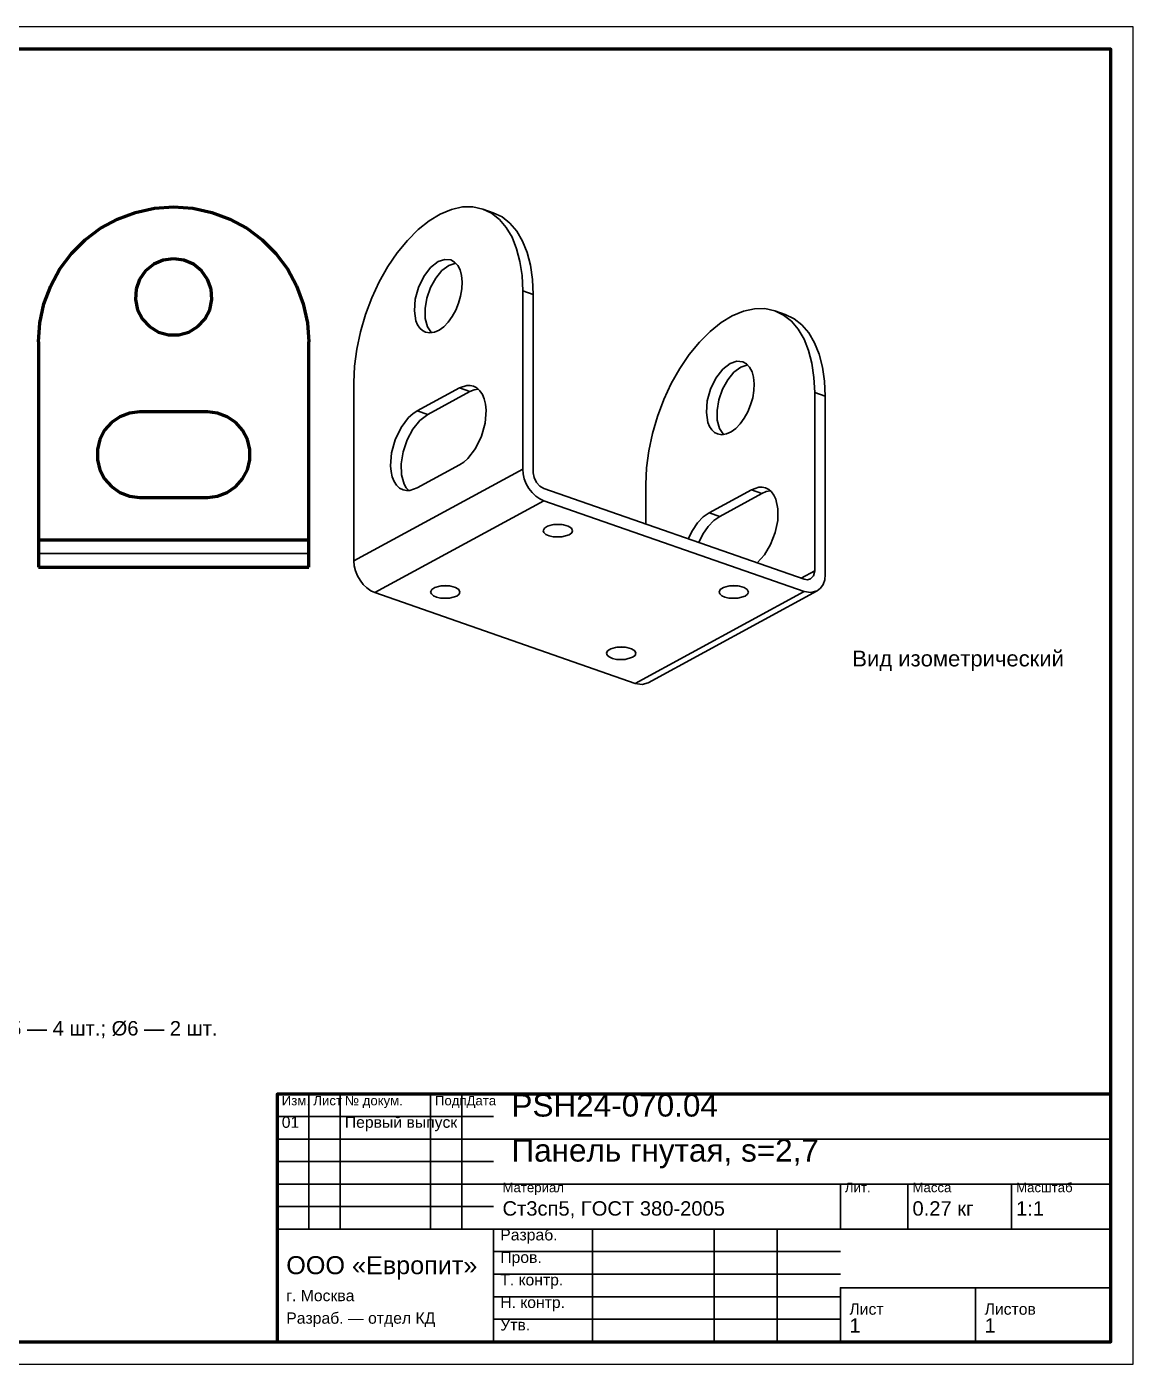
# Model space of a CAD drawing. Header units: millimetres. Extents: x 0 to 420, y 0 to 297.
# Drawn here: x 174.4 to 420, y 0 to 297 of the extents above; entities that cross this region are included whole.
import ezdxf

# ---------------------------------------------------------------- set-up
doc = ezdxf.new("R2010")
doc.units = ezdxf.units.MM
doc.linetypes.add('DASHED', pattern=[1.524, 1.27, -0.254])
doc.styles.add('GOST', font='Arial')

msp = doc.modelspace()

# ---------------------------------------------------------------- linework, layer by layer
at = {"color": 1, "lineweight": 70}
for p, q in [((194.54, 254.29), (198.55, 255.78)), ((198.55, 255.78), (202.73, 256.69)), ((202.73, 256.69), (207, 257)), ((207, 257), (211.27, 256.69)), ((211.27, 256.69), (215.45, 255.78)), ((215.45, 255.78), (219.46, 254.29)), ((190.78, 252.24), (194.54, 254.29)), ((219.46, 254.29), (223.22, 252.24)), ((184.33, 246.65), (187.35, 249.67)), ((187.35, 249.67), (190.78, 252.24)), ((223.22, 252.24), (226.65, 249.67)), ((226.65, 249.67), (229.67, 246.65)), ((181.76, 243.22), (184.33, 246.65)), ((229.67, 246.65), (232.24, 243.22)), ((202.58, 244.26), (200.79, 242.8)), ((204.71, 245.18), (202.58, 244.26)), ((207, 245.5), (204.71, 245.18)), ((209.29, 245.18), (207, 245.5)), ((211.42, 244.26), (209.29, 245.18)), ((213.21, 242.8), (211.42, 244.26)), ((179.71, 239.46), (181.76, 243.22)), ((199.45, 240.91), (198.68, 238.73)), ((200.79, 242.8), (199.45, 240.91)), ((214.55, 240.91), (213.21, 242.8)), ((215.32, 238.73), (214.55, 240.91)), ((232.24, 243.22), (234.29, 239.46)), ((178.22, 235.45), (179.71, 239.46)), ((198.68, 238.73), (198.52, 236.42)), ((215.48, 236.42), (215.32, 238.73)), ((234.29, 239.46), (235.78, 235.45)), ((177.31, 231.27), (178.22, 235.45)), ((198.52, 236.42), (198.99, 234.15)), ((215.01, 234.15), (215.48, 236.42)), ((235.78, 235.45), (236.69, 231.27)), ((198.99, 234.15), (200.06, 232.1)), ((200.06, 232.1), (201.64, 230.41)), ((212.36, 230.41), (213.94, 232.1)), ((213.94, 232.1), (215.01, 234.15)), ((177, 227), (177.31, 231.27)), ((201.64, 230.41), (203.61, 229.2)), ((203.61, 229.2), (205.84, 228.58)), ((208.16, 228.58), (210.39, 229.2)), ((210.39, 229.2), (212.36, 230.41)), ((236.69, 231.27), (237, 227)), ((177, 227), (177, 183)), ((205.84, 228.58), (208.16, 228.58)), ((237, 183), (237, 227)), ((237, 183), (237, 227)), ((197.23, 211.22), (195.09, 210.41)), ((197.23, 211.22), (195.09, 210.41)), ((199.5, 211.5), (197.23, 211.22)), ((199.5, 211.5), (197.23, 211.22)), ((214.5, 211.5), (199.5, 211.5)), ((216.77, 211.22), (214.5, 211.5)), ((216.77, 211.22), (214.5, 211.5)), ((218.91, 210.41), (216.77, 211.22)), ((218.91, 210.41), (216.77, 211.22)), ((193.2, 209.11), (191.68, 207.4)), ((193.2, 209.11), (191.68, 207.4)), ((195.09, 210.41), (193.2, 209.11)), ((195.09, 210.41), (193.2, 209.11)), ((220.8, 209.11), (218.91, 210.41)), ((220.8, 209.11), (218.91, 210.41)), ((222.32, 207.4), (220.8, 209.11)), ((222.32, 207.4), (220.8, 209.11)), ((190.62, 205.37), (190.07, 203.15)), ((190.62, 205.37), (190.07, 203.15)), ((191.68, 207.4), (190.62, 205.37)), ((191.68, 207.4), (190.62, 205.37)), ((223.38, 205.37), (222.32, 207.4)), ((223.38, 205.37), (222.32, 207.4)), ((223.93, 203.15), (223.38, 205.37)), ((223.93, 203.15), (223.38, 205.37)), ((190.07, 203.15), (190.07, 200.85)), ((190.07, 203.15), (190.07, 200.85)), ((223.93, 200.85), (223.93, 203.15)), ((223.93, 200.85), (223.93, 203.15)), ((190.07, 200.85), (190.62, 198.63)), ((190.07, 200.85), (190.62, 198.63)), ((223.38, 198.63), (223.93, 200.85)), ((223.38, 198.63), (223.93, 200.85)), ((190.62, 198.63), (191.68, 196.6)), ((190.62, 198.63), (191.68, 196.6)), ((191.68, 196.6), (193.2, 194.89)), ((191.68, 196.6), (193.2, 194.89)), ((220.8, 194.89), (222.32, 196.6)), ((220.8, 194.89), (222.32, 196.6)), ((222.32, 196.6), (223.38, 198.63)), ((222.32, 196.6), (223.38, 198.63)), ((193.2, 194.89), (195.09, 193.59)), ((193.2, 194.89), (195.09, 193.59)), ((195.09, 193.59), (197.23, 192.78)), ((195.09, 193.59), (197.23, 192.78)), ((216.77, 192.78), (218.91, 193.59)), ((216.77, 192.78), (218.91, 193.59)), ((218.91, 193.59), (220.8, 194.89)), ((218.91, 193.59), (220.8, 194.89)), ((197.23, 192.78), (199.5, 192.5)), ((197.23, 192.78), (199.5, 192.5)), ((199.5, 192.5), (214.5, 192.5)), ((214.5, 192.5), (216.77, 192.78)), ((214.5, 192.5), (216.77, 192.78)), ((177, 183), (177, 182.33)), ((237, 183), (177, 183)), ((177, 182.33), (177, 181.66)), ((177, 181.66), (177, 181.02)), ((237, 182.33), (237, 183)), ((237, 181.66), (237, 182.33)), ((237, 181.02), (237, 181.66)), ((177, 181.02), (177, 180.4)), ((177, 180.4), (177, 179.81)), ((177, 179.81), (177, 179.26)), ((177, 179.26), (177, 178.76)), ((177, 178.76), (177, 178.31)), ((177, 178.31), (177, 177.92)), ((237, 180.4), (237, 181.02)), ((237, 179.81), (237, 180.4)), ((237, 179.26), (237, 179.81)), ((237, 178.76), (237, 179.26)), ((237, 178.31), (237, 178.76)), ((237, 177.92), (237, 178.31)), ((177, 177.92), (177, 177.59)), ((177, 177.59), (177, 177.34)), ((177, 177.34), (177, 177.15)), ((177, 177.15), (177, 177.04)), ((177, 177.04), (177, 177)), ((177, 177), (237, 177)), ((237, 177.59), (237, 177.92)), ((237, 177.34), (237, 177.59)), ((237, 177.15), (237, 177.34)), ((237, 177.04), (237, 177.15)), ((237, 177), (237, 177.04))]:
    msp.add_line(p, q, dxfattribs=at)
at = {"color": 5, "linetype": 'DASHED', "lineweight": 35}
for p, q in [((198.55, 255.78), (194.54, 254.29)), ((194.54, 254.29), (198.55, 255.78)), ((198.55, 255.78), (194.54, 254.29)), ((202.73, 256.69), (198.55, 255.78)), ((198.55, 255.78), (202.73, 256.69)), ((202.73, 256.69), (198.55, 255.78)), ((207, 257), (202.73, 256.69)), ((202.73, 256.69), (207, 257)), ((207, 257), (202.73, 256.69)), ((211.27, 256.69), (207, 257)), ((207, 257), (211.27, 256.69)), ((211.27, 256.69), (207, 257)), ((215.45, 255.78), (211.27, 256.69)), ((211.27, 256.69), (215.45, 255.78)), ((215.45, 255.78), (211.27, 256.69)), ((219.46, 254.29), (215.45, 255.78)), ((215.45, 255.78), (219.46, 254.29)), ((219.46, 254.29), (215.45, 255.78)), ((194.54, 254.29), (190.78, 252.24)), ((190.78, 252.24), (194.54, 254.29)), ((194.54, 254.29), (190.78, 252.24)), ((223.22, 252.24), (219.46, 254.29)), ((219.46, 254.29), (223.22, 252.24)), ((223.22, 252.24), (219.46, 254.29)), ((187.35, 249.67), (184.33, 246.65)), ((184.33, 246.65), (187.35, 249.67)), ((187.35, 249.67), (184.33, 246.65)), ((190.78, 252.24), (187.35, 249.67)), ((187.35, 249.67), (190.78, 252.24)), ((190.78, 252.24), (187.35, 249.67)), ((226.65, 249.67), (223.22, 252.24)), ((223.22, 252.24), (226.65, 249.67)), ((226.65, 249.67), (223.22, 252.24)), ((229.67, 246.65), (226.65, 249.67)), ((226.65, 249.67), (229.67, 246.65)), ((229.67, 246.65), (226.65, 249.67)), ((184.33, 246.65), (181.76, 243.22)), ((181.76, 243.22), (184.33, 246.65)), ((184.33, 246.65), (181.76, 243.22)), ((232.24, 243.22), (229.67, 246.65)), ((229.67, 246.65), (232.24, 243.22)), ((232.24, 243.22), (229.67, 246.65)), ((200.79, 242.8), (202.58, 244.26)), ((200.79, 242.8), (202.58, 244.26)), ((202.58, 244.26), (200.79, 242.8)), ((202.58, 244.26), (204.71, 245.18)), ((202.58, 244.26), (204.71, 245.18)), ((204.71, 245.18), (202.58, 244.26)), ((204.71, 245.18), (207, 245.5)), ((204.71, 245.18), (207, 245.5)), ((207, 245.5), (204.71, 245.18)), ((207, 245.5), (209.29, 245.18)), ((207, 245.5), (209.29, 245.18)), ((209.29, 245.18), (207, 245.5)), ((209.29, 245.18), (211.42, 244.26)), ((209.29, 245.18), (211.42, 244.26)), ((211.42, 244.26), (209.29, 245.18)), ((211.42, 244.26), (213.21, 242.8)), ((211.42, 244.26), (213.21, 242.8)), ((213.21, 242.8), (211.42, 244.26)), ((181.76, 243.22), (179.71, 239.46)), ((179.71, 239.46), (181.76, 243.22)), ((181.76, 243.22), (179.71, 239.46)), ((198.68, 238.73), (199.45, 240.91)), ((198.68, 238.73), (199.45, 240.91)), ((199.45, 240.91), (198.68, 238.73)), ((199.45, 240.91), (200.79, 242.8)), ((199.45, 240.91), (200.79, 242.8)), ((200.79, 242.8), (199.45, 240.91)), ((213.21, 242.8), (214.55, 240.91)), ((213.21, 242.8), (214.55, 240.91)), ((214.55, 240.91), (213.21, 242.8)), ((214.55, 240.91), (215.32, 238.73)), ((214.55, 240.91), (215.32, 238.73)), ((215.32, 238.73), (214.55, 240.91)), ((234.29, 239.46), (232.24, 243.22)), ((232.24, 243.22), (234.29, 239.46)), ((234.29, 239.46), (232.24, 243.22)), ((179.71, 239.46), (178.22, 235.45)), ((178.22, 235.45), (179.71, 239.46)), ((179.71, 239.46), (178.22, 235.45)), ((198.52, 236.42), (198.68, 238.73)), ((198.52, 236.42), (198.68, 238.73)), ((198.68, 238.73), (198.52, 236.42)), ((215.32, 238.73), (215.48, 236.42)), ((215.32, 238.73), (215.48, 236.42)), ((215.48, 236.42), (215.32, 238.73)), ((235.78, 235.45), (234.29, 239.46)), ((234.29, 239.46), (235.78, 235.45)), ((235.78, 235.45), (234.29, 239.46)), ((178.22, 235.45), (177.31, 231.27)), ((177.31, 231.27), (178.22, 235.45)), ((178.22, 235.45), (177.31, 231.27)), ((198.99, 234.15), (198.52, 236.42)), ((198.99, 234.15), (198.52, 236.42)), ((198.52, 236.42), (198.99, 234.15)), ((215.48, 236.42), (215.01, 234.15)), ((215.48, 236.42), (215.01, 234.15)), ((215.01, 234.15), (215.48, 236.42)), ((236.69, 231.27), (235.78, 235.45)), ((235.78, 235.45), (236.69, 231.27)), ((236.69, 231.27), (235.78, 235.45)), ((200.06, 232.1), (198.99, 234.15)), ((200.06, 232.1), (198.99, 234.15)), ((198.99, 234.15), (200.06, 232.1)), ((201.64, 230.41), (200.06, 232.1)), ((201.64, 230.41), (200.06, 232.1)), ((200.06, 232.1), (201.64, 230.41)), ((213.94, 232.1), (212.36, 230.41)), ((213.94, 232.1), (212.36, 230.41)), ((212.36, 230.41), (213.94, 232.1)), ((215.01, 234.15), (213.94, 232.1)), ((215.01, 234.15), (213.94, 232.1)), ((213.94, 232.1), (215.01, 234.15)), ((177.31, 231.27), (177, 227)), ((177, 227), (177.31, 231.27)), ((177.31, 231.27), (177, 227)), ((203.61, 229.2), (201.64, 230.41)), ((203.61, 229.2), (201.64, 230.41)), ((201.64, 230.41), (203.61, 229.2)), ((205.84, 228.58), (203.61, 229.2)), ((205.84, 228.58), (203.61, 229.2)), ((203.61, 229.2), (205.84, 228.58)), ((210.39, 229.2), (208.16, 228.58)), ((210.39, 229.2), (208.16, 228.58)), ((208.16, 228.58), (210.39, 229.2)), ((212.36, 230.41), (210.39, 229.2)), ((212.36, 230.41), (210.39, 229.2)), ((210.39, 229.2), (212.36, 230.41)), ((237, 227), (236.69, 231.27)), ((236.69, 231.27), (237, 227)), ((237, 227), (236.69, 231.27)), ((177, 183), (177, 227)), ((177, 183), (177, 227)), ((177, 227), (177, 183)), ((208.16, 228.58), (205.84, 228.58)), ((208.16, 228.58), (205.84, 228.58)), ((205.84, 228.58), (208.16, 228.58)), ((237, 183), (237, 227)), ((237, 227), (237, 183)), ((195.09, 210.41), (197.23, 211.22)), ((195.09, 210.41), (197.23, 211.22)), ((197.23, 211.22), (199.5, 211.5)), ((197.23, 211.22), (199.5, 211.5)), ((214.5, 211.5), (199.5, 211.5)), ((199.5, 211.5), (214.5, 211.5)), ((199.5, 211.5), (214.5, 211.5)), ((214.5, 211.5), (216.77, 211.22)), ((214.5, 211.5), (216.77, 211.22)), ((216.77, 211.22), (218.91, 210.41)), ((216.77, 211.22), (218.91, 210.41)), ((191.68, 207.4), (193.2, 209.11)), ((191.68, 207.4), (193.2, 209.11)), ((193.2, 209.11), (195.09, 210.41)), ((193.2, 209.11), (195.09, 210.41)), ((218.91, 210.41), (220.8, 209.11)), ((218.91, 210.41), (220.8, 209.11)), ((220.8, 209.11), (222.32, 207.4)), ((220.8, 209.11), (222.32, 207.4)), ((190.07, 203.15), (190.62, 205.37)), ((190.07, 203.15), (190.62, 205.37)), ((190.62, 205.37), (191.68, 207.4)), ((190.62, 205.37), (191.68, 207.4)), ((222.32, 207.4), (223.38, 205.37)), ((222.32, 207.4), (223.38, 205.37)), ((223.38, 205.37), (223.93, 203.15)), ((223.38, 205.37), (223.93, 203.15)), ((190.07, 200.85), (190.07, 203.15)), ((190.07, 200.85), (190.07, 203.15)), ((223.93, 203.15), (223.93, 200.85)), ((223.93, 203.15), (223.93, 200.85)), ((190.62, 198.63), (190.07, 200.85)), ((190.62, 198.63), (190.07, 200.85)), ((223.93, 200.85), (223.38, 198.63)), ((223.93, 200.85), (223.38, 198.63)), ((191.68, 196.6), (190.62, 198.63)), ((191.68, 196.6), (190.62, 198.63)), ((193.2, 194.89), (191.68, 196.6)), ((193.2, 194.89), (191.68, 196.6)), ((222.32, 196.6), (220.8, 194.89)), ((222.32, 196.6), (220.8, 194.89)), ((223.38, 198.63), (222.32, 196.6)), ((223.38, 198.63), (222.32, 196.6)), ((195.09, 193.59), (193.2, 194.89)), ((195.09, 193.59), (193.2, 194.89)), ((197.23, 192.78), (195.09, 193.59)), ((197.23, 192.78), (195.09, 193.59)), ((218.91, 193.59), (216.77, 192.78)), ((218.91, 193.59), (216.77, 192.78)), ((220.8, 194.89), (218.91, 193.59)), ((220.8, 194.89), (218.91, 193.59)), ((199.5, 192.5), (197.23, 192.78)), ((199.5, 192.5), (197.23, 192.78)), ((199.5, 192.5), (214.5, 192.5)), ((214.5, 192.5), (199.5, 192.5)), ((214.5, 192.5), (199.5, 192.5)), ((216.77, 192.78), (214.5, 192.5)), ((216.77, 192.78), (214.5, 192.5)), ((177, 182.66), (177, 183)), ((177, 182.33), (177, 183)), ((177, 183), (177, 182.66)), ((177, 182.33), (177, 182.66)), ((177, 182.66), (177, 182.33)), ((177, 182.01), (177, 182.33)), ((177, 181.66), (177, 182.33)), ((177, 182.33), (177, 182.01)), ((177, 181.7), (177, 182.01)), ((177, 182.01), (177, 181.7)), ((177, 181.4), (177, 181.7)), ((177, 181.7), (177, 181.4)), ((177, 181.02), (177, 181.66)), ((177, 181.13), (177, 181.4)), ((177, 181.4), (177, 181.13)), ((237, 182.66), (237, 183)), ((237, 183), (237, 182.33)), ((237, 183), (237, 182.66)), ((237, 182.33), (237, 182.66)), ((237, 182.66), (237, 182.33)), ((237, 182.01), (237, 182.33)), ((237, 182.33), (237, 181.66)), ((237, 182.33), (237, 182.01)), ((237, 181.7), (237, 182.01)), ((237, 182.01), (237, 181.7)), ((237, 181.4), (237, 181.7)), ((237, 181.7), (237, 181.4)), ((237, 181.66), (237, 181.02)), ((237, 181.13), (237, 181.4)), ((237, 181.4), (237, 181.13)), ((177, 180.88), (177, 181.13)), ((177, 181.13), (177, 180.88)), ((177, 180.4), (177, 181.02)), ((177, 180.65), (177, 180.88)), ((177, 180.88), (177, 180.65)), ((177, 180.46), (177, 180.65)), ((177, 180.65), (177, 180.46)), ((177, 180.3), (177, 180.46)), ((177, 180.46), (177, 180.3)), ((177, 179.81), (177, 180.4)), ((177, 180.17), (177, 180.3)), ((177, 180.3), (177, 180.17)), ((177, 180.08), (177, 180.17)), ((177, 180.17), (177, 180.08)), ((177, 180.02), (177, 180.08)), ((177, 180.08), (177, 180.02)), ((177, 180), (177, 180.02)), ((177, 180.02), (177, 180)), ((177, 180), (177, 177)), ((237, 180), (177, 180)), ((177, 180), (237, 180)), ((177, 177), (177, 180)), ((177, 179.26), (177, 179.81)), ((177, 178.76), (177, 179.26)), ((177, 178.31), (177, 178.76)), ((177, 177.92), (177, 178.31)), ((183.83, 180), (183.75, 180)), ((183.75, 180), (183.77, 180)), ((183.83, 180), (183.75, 180)), ((183.75, 180), (183.77, 180)), ((183.77, 180), (183.83, 180)), ((183.77, 180), (183.83, 180)), ((184.07, 180), (183.83, 180)), ((183.83, 180), (183.93, 180)), ((184.07, 180), (183.83, 180)), ((183.83, 180), (183.93, 180)), ((183.93, 180), (184.07, 180)), ((183.93, 180), (184.07, 180)), ((184.46, 180), (184.07, 180)), ((184.07, 180), (184.25, 180)), ((184.46, 180), (184.07, 180)), ((184.07, 180), (184.25, 180)), ((184.25, 180), (184.46, 180)), ((184.25, 180), (184.46, 180)), ((184.97, 180), (184.46, 180)), ((184.46, 180), (184.7, 180)), ((184.97, 180), (184.46, 180)), ((184.46, 180), (184.7, 180)), ((184.7, 180), (184.97, 180)), ((184.7, 180), (184.97, 180)), ((185.59, 180), (184.97, 180)), ((184.97, 180), (185.27, 180)), ((185.59, 180), (184.97, 180)), ((184.97, 180), (185.27, 180)), ((185.27, 180), (185.59, 180)), ((185.27, 180), (185.59, 180)), ((186.28, 180), (185.59, 180)), ((185.59, 180), (185.93, 180)), ((186.28, 180), (185.59, 180)), ((185.59, 180), (185.93, 180)), ((185.93, 180), (186.28, 180)), ((185.93, 180), (186.28, 180)), ((187, 180), (186.28, 180)), ((186.28, 180), (186.64, 180)), ((187, 180), (186.28, 180)), ((186.28, 180), (186.64, 180)), ((186.64, 180), (187, 180)), ((186.64, 180), (187, 180)), ((187, 180), (187.36, 180)), ((187.72, 180), (187, 180)), ((187, 180), (187.36, 180)), ((187.72, 180), (187, 180)), ((187.36, 180), (187.72, 180)), ((187.36, 180), (187.72, 180)), ((187.72, 180), (188.07, 180)), ((188.41, 180), (187.72, 180)), ((187.72, 180), (188.07, 180)), ((188.41, 180), (187.72, 180)), ((188.07, 180), (188.41, 180)), ((188.07, 180), (188.41, 180)), ((188.41, 180), (188.73, 180)), ((189.03, 180), (188.41, 180)), ((188.41, 180), (188.73, 180)), ((189.03, 180), (188.41, 180)), ((188.73, 180), (189.03, 180)), ((188.73, 180), (189.03, 180)), ((189.03, 180), (189.3, 180)), ((189.54, 180), (189.03, 180)), ((189.03, 180), (189.3, 180)), ((189.54, 180), (189.03, 180)), ((189.3, 180), (189.54, 180)), ((189.3, 180), (189.54, 180)), ((189.54, 180), (189.75, 180)), ((189.93, 180), (189.54, 180)), ((189.54, 180), (189.75, 180)), ((189.93, 180), (189.54, 180)), ((189.75, 180), (189.93, 180)), ((189.75, 180), (189.93, 180)), ((189.93, 180), (190.07, 180)), ((190.17, 180), (189.93, 180)), ((189.93, 180), (190.07, 180)), ((190.17, 180), (189.93, 180)), ((190.07, 180), (190.17, 180)), ((190.07, 180), (190.17, 180)), ((190.17, 180), (190.23, 180)), ((190.25, 180), (190.17, 180)), ((190.17, 180), (190.23, 180)), ((190.25, 180), (190.17, 180)), ((190.23, 180), (190.25, 180)), ((190.23, 180), (190.25, 180)), ((223.83, 180), (223.75, 180)), ((223.75, 180), (223.77, 180)), ((223.83, 180), (223.75, 180)), ((223.75, 180), (223.77, 180)), ((223.77, 180), (223.83, 180)), ((223.77, 180), (223.83, 180)), ((224.07, 180), (223.83, 180)), ((223.83, 180), (223.93, 180)), ((224.07, 180), (223.83, 180)), ((223.83, 180), (223.93, 180)), ((223.93, 180), (224.07, 180)), ((223.93, 180), (224.07, 180)), ((224.46, 180), (224.07, 180)), ((224.07, 180), (224.25, 180)), ((224.46, 180), (224.07, 180)), ((224.07, 180), (224.25, 180)), ((224.25, 180), (224.46, 180)), ((224.25, 180), (224.46, 180)), ((224.97, 180), (224.46, 180)), ((224.46, 180), (224.7, 180)), ((224.97, 180), (224.46, 180)), ((224.46, 180), (224.7, 180)), ((224.7, 180), (224.97, 180)), ((224.7, 180), (224.97, 180)), ((225.59, 180), (224.97, 180)), ((224.97, 180), (225.27, 180)), ((225.59, 180), (224.97, 180)), ((224.97, 180), (225.27, 180)), ((225.27, 180), (225.59, 180)), ((225.27, 180), (225.59, 180)), ((226.28, 180), (225.59, 180)), ((225.59, 180), (225.93, 180)), ((226.28, 180), (225.59, 180)), ((225.59, 180), (225.93, 180)), ((225.93, 180), (226.28, 180)), ((225.93, 180), (226.28, 180)), ((227, 180), (226.28, 180)), ((226.28, 180), (226.64, 180)), ((227, 180), (226.28, 180)), ((226.28, 180), (226.64, 180)), ((226.64, 180), (227, 180)), ((226.64, 180), (227, 180)), ((227, 180), (227.36, 180)), ((227.72, 180), (227, 180)), ((227, 180), (227.36, 180)), ((227.72, 180), (227, 180)), ((227.36, 180), (227.72, 180)), ((227.36, 180), (227.72, 180)), ((227.72, 180), (228.07, 180)), ((228.41, 180), (227.72, 180)), ((227.72, 180), (228.07, 180)), ((228.41, 180), (227.72, 180)), ((228.07, 180), (228.41, 180)), ((228.07, 180), (228.41, 180)), ((228.41, 180), (228.73, 180)), ((229.03, 180), (228.41, 180)), ((228.41, 180), (228.73, 180)), ((229.03, 180), (228.41, 180)), ((228.73, 180), (229.03, 180)), ((228.73, 180), (229.03, 180)), ((229.03, 180), (229.3, 180)), ((229.54, 180), (229.03, 180)), ((229.03, 180), (229.3, 180)), ((229.54, 180), (229.03, 180)), ((229.3, 180), (229.54, 180)), ((229.3, 180), (229.54, 180)), ((229.54, 180), (229.75, 180)), ((229.93, 180), (229.54, 180)), ((229.54, 180), (229.75, 180)), ((229.93, 180), (229.54, 180)), ((229.75, 180), (229.93, 180)), ((229.75, 180), (229.93, 180)), ((229.93, 180), (230.07, 180)), ((230.17, 180), (229.93, 180)), ((229.93, 180), (230.07, 180)), ((230.17, 180), (229.93, 180)), ((230.07, 180), (230.17, 180)), ((230.07, 180), (230.17, 180)), ((230.17, 180), (230.23, 180)), ((230.25, 180), (230.17, 180)), ((230.17, 180), (230.23, 180)), ((230.25, 180), (230.17, 180)), ((230.23, 180), (230.25, 180)), ((230.23, 180), (230.25, 180)), ((237, 180.88), (237, 181.13)), ((237, 181.13), (237, 180.88)), ((237, 181.02), (237, 180.4)), ((237, 180.65), (237, 180.88)), ((237, 180.88), (237, 180.65)), ((237, 180.46), (237, 180.65)), ((237, 180.65), (237, 180.46)), ((237, 180.3), (237, 180.46)), ((237, 180.46), (237, 180.3)), ((237, 180.4), (237, 179.81)), ((237, 180.17), (237, 180.3)), ((237, 180.3), (237, 180.17)), ((237, 180.08), (237, 180.17)), ((237, 180.17), (237, 180.08)), ((237, 180.02), (237, 180.08)), ((237, 180.08), (237, 180.02)), ((237, 180), (237, 180.02)), ((237, 180.02), (237, 180)), ((237, 177), (237, 180)), ((237, 180), (237, 177)), ((237, 179.81), (237, 179.26)), ((237, 179.26), (237, 178.76)), ((237, 178.76), (237, 178.31)), ((237, 178.31), (237, 177.92)), ((177, 177.59), (177, 177.92)), ((177, 177.34), (177, 177.59)), ((177, 177.15), (177, 177.34)), ((177, 177.04), (177, 177.15)), ((177, 177), (177, 177.04)), ((237, 177), (177, 177)), ((183.77, 177), (183.75, 177)), ((183.75, 177), (183.83, 177)), ((183.77, 177), (183.75, 177)), ((183.75, 177), (183.83, 177)), ((183.83, 177), (183.77, 177)), ((183.83, 177), (183.77, 177)), ((183.93, 177), (183.83, 177)), ((183.83, 177), (184.07, 177)), ((183.93, 177), (183.83, 177)), ((183.83, 177), (184.07, 177)), ((184.07, 177), (183.93, 177)), ((184.07, 177), (183.93, 177)), ((184.25, 177), (184.07, 177)), ((184.07, 177), (184.46, 177)), ((184.25, 177), (184.07, 177)), ((184.07, 177), (184.46, 177)), ((184.46, 177), (184.25, 177)), ((184.46, 177), (184.25, 177)), ((184.7, 177), (184.46, 177)), ((184.46, 177), (184.97, 177)), ((184.7, 177), (184.46, 177)), ((184.46, 177), (184.97, 177)), ((184.97, 177), (184.7, 177)), ((184.97, 177), (184.7, 177)), ((185.27, 177), (184.97, 177)), ((184.97, 177), (185.59, 177)), ((185.27, 177), (184.97, 177)), ((184.97, 177), (185.59, 177)), ((185.59, 177), (185.27, 177)), ((185.59, 177), (185.27, 177)), ((185.93, 177), (185.59, 177)), ((185.59, 177), (186.28, 177)), ((185.93, 177), (185.59, 177)), ((185.59, 177), (186.28, 177)), ((186.28, 177), (185.93, 177)), ((186.28, 177), (185.93, 177)), ((186.64, 177), (186.28, 177)), ((186.28, 177), (187, 177)), ((186.64, 177), (186.28, 177)), ((186.28, 177), (187, 177)), ((187, 177), (186.64, 177)), ((187, 177), (186.64, 177)), ((187, 177), (187.72, 177)), ((187.36, 177), (187, 177)), ((187, 177), (187.72, 177)), ((187.36, 177), (187, 177)), ((187.72, 177), (187.36, 177)), ((187.72, 177), (187.36, 177)), ((187.72, 177), (188.41, 177)), ((188.07, 177), (187.72, 177)), ((187.72, 177), (188.41, 177)), ((188.07, 177), (187.72, 177)), ((188.41, 177), (188.07, 177)), ((188.41, 177), (188.07, 177)), ((188.41, 177), (189.03, 177)), ((188.73, 177), (188.41, 177)), ((188.41, 177), (189.03, 177)), ((188.73, 177), (188.41, 177)), ((189.03, 177), (188.73, 177)), ((189.03, 177), (188.73, 177)), ((189.03, 177), (189.54, 177)), ((189.3, 177), (189.03, 177)), ((189.03, 177), (189.54, 177)), ((189.3, 177), (189.03, 177)), ((189.54, 177), (189.3, 177)), ((189.54, 177), (189.3, 177)), ((189.54, 177), (189.93, 177)), ((189.75, 177), (189.54, 177)), ((189.54, 177), (189.93, 177)), ((189.75, 177), (189.54, 177)), ((189.93, 177), (189.75, 177)), ((189.93, 177), (189.75, 177)), ((189.93, 177), (190.17, 177)), ((190.07, 177), (189.93, 177)), ((189.93, 177), (190.17, 177)), ((190.07, 177), (189.93, 177)), ((190.17, 177), (190.07, 177)), ((190.17, 177), (190.07, 177)), ((190.17, 177), (190.25, 177)), ((190.23, 177), (190.17, 177)), ((190.17, 177), (190.25, 177)), ((190.23, 177), (190.17, 177)), ((190.25, 177), (190.23, 177)), ((190.25, 177), (190.23, 177)), ((223.77, 177), (223.75, 177)), ((223.75, 177), (223.83, 177)), ((223.77, 177), (223.75, 177)), ((223.75, 177), (223.83, 177)), ((223.83, 177), (223.77, 177)), ((223.83, 177), (223.77, 177)), ((223.93, 177), (223.83, 177)), ((223.83, 177), (224.07, 177)), ((223.93, 177), (223.83, 177)), ((223.83, 177), (224.07, 177)), ((224.07, 177), (223.93, 177)), ((224.07, 177), (223.93, 177)), ((224.25, 177), (224.07, 177)), ((224.07, 177), (224.46, 177)), ((224.25, 177), (224.07, 177)), ((224.07, 177), (224.46, 177)), ((224.46, 177), (224.25, 177)), ((224.46, 177), (224.25, 177)), ((224.7, 177), (224.46, 177)), ((224.46, 177), (224.97, 177)), ((224.7, 177), (224.46, 177)), ((224.46, 177), (224.97, 177)), ((224.97, 177), (224.7, 177)), ((224.97, 177), (224.7, 177)), ((225.27, 177), (224.97, 177)), ((224.97, 177), (225.59, 177)), ((225.27, 177), (224.97, 177)), ((224.97, 177), (225.59, 177)), ((225.59, 177), (225.27, 177)), ((225.59, 177), (225.27, 177)), ((225.93, 177), (225.59, 177)), ((225.59, 177), (226.28, 177)), ((225.93, 177), (225.59, 177)), ((225.59, 177), (226.28, 177)), ((226.28, 177), (225.93, 177)), ((226.28, 177), (225.93, 177)), ((226.64, 177), (226.28, 177)), ((226.28, 177), (227, 177)), ((226.64, 177), (226.28, 177)), ((226.28, 177), (227, 177)), ((227, 177), (226.64, 177)), ((227, 177), (226.64, 177)), ((227, 177), (227.72, 177)), ((227.36, 177), (227, 177)), ((227, 177), (227.72, 177)), ((227.36, 177), (227, 177)), ((227.72, 177), (227.36, 177)), ((227.72, 177), (227.36, 177)), ((227.72, 177), (228.41, 177)), ((228.07, 177), (227.72, 177)), ((227.72, 177), (228.41, 177)), ((228.07, 177), (227.72, 177)), ((228.41, 177), (228.07, 177)), ((228.41, 177), (228.07, 177)), ((228.41, 177), (229.03, 177)), ((228.73, 177), (228.41, 177)), ((228.41, 177), (229.03, 177)), ((228.73, 177), (228.41, 177)), ((229.03, 177), (228.73, 177)), ((229.03, 177), (228.73, 177)), ((229.03, 177), (229.54, 177)), ((229.3, 177), (229.03, 177)), ((229.03, 177), (229.54, 177)), ((229.3, 177), (229.03, 177)), ((229.54, 177), (229.3, 177)), ((229.54, 177), (229.3, 177)), ((229.54, 177), (229.93, 177)), ((229.75, 177), (229.54, 177)), ((229.54, 177), (229.93, 177)), ((229.75, 177), (229.54, 177)), ((229.93, 177), (229.75, 177)), ((229.93, 177), (229.75, 177)), ((229.93, 177), (230.17, 177)), ((230.07, 177), (229.93, 177)), ((229.93, 177), (230.17, 177)), ((230.07, 177), (229.93, 177)), ((230.17, 177), (230.07, 177)), ((230.17, 177), (230.07, 177)), ((230.17, 177), (230.25, 177)), ((230.23, 177), (230.17, 177)), ((230.17, 177), (230.25, 177)), ((230.23, 177), (230.17, 177)), ((230.25, 177), (230.23, 177)), ((230.25, 177), (230.23, 177)), ((237, 177.92), (237, 177.59)), ((237, 177.59), (237, 177.34)), ((237, 177.34), (237, 177.15)), ((237, 177.15), (237, 177.04)), ((237, 177.04), (237, 177))]:
    msp.add_line(p, q, dxfattribs=at)
at = {"color": 1, "lineweight": 35}
for p, q in [((266.18, 255.42), (263.7, 253.91)), ((268.66, 256.45), (266.18, 255.42)), ((271.09, 256.98), (268.66, 256.45)), ((273.42, 257), (271.09, 256.98)), ((275.62, 256.51), (273.42, 257)), ((277.55, 255.58), (275.62, 256.51)), ((275.62, 256.51), (277.96, 255.7)), ((279.3, 254.21), (277.55, 255.58)), ((277.96, 255.7), (279.9, 254.77)), ((263.7, 253.91), (261.25, 251.95)), ((280.83, 252.42), (279.3, 254.21)), ((279.9, 254.77), (281.64, 253.39)), ((281.64, 253.39), (283.17, 251.6)), ((258.88, 249.57), (256.63, 246.81)), ((261.25, 251.95), (258.88, 249.57)), ((282.12, 250.24), (280.83, 252.42)), ((283.14, 247.7), (282.12, 250.24)), ((283.17, 251.6), (284.46, 249.42)), ((256.63, 246.81), (254.54, 243.73)), ((283.88, 244.85), (283.14, 247.7)), ((284.46, 249.42), (285.48, 246.88)), ((285.48, 246.88), (286.22, 244.03)), ((254.54, 243.73), (252.65, 240.37)), ((265.74, 244.84), (264.05, 243.52)), ((267.2, 245.34), (265.74, 244.84)), ((266.56, 242.87), (268.08, 244.02)), ((268.54, 245.21), (267.2, 245.34)), ((268.08, 244.02), (269.61, 244.53)), ((269.37, 244.75), (268.54, 245.21)), ((270.05, 244), (269.37, 244.75)), ((270.57, 242.99), (270.05, 244)), ((284.33, 241.73), (283.88, 244.85)), ((286.22, 244.03), (286.67, 240.91)), ((262.54, 241.55), (261.36, 239.13)), ((264.05, 243.52), (262.54, 241.55)), ((264.02, 239.08), (265.17, 241.18)), ((265.17, 241.18), (266.56, 242.87)), ((270.91, 241.75), (270.57, 242.99)), ((271.05, 240.34), (270.91, 241.75)), ((284.48, 238.39), (284.33, 241.73)), ((286.67, 240.91), (286.82, 237.58)), ((252.65, 240.37), (250.99, 236.8)), ((261.36, 239.13), (260.63, 236.5)), ((263.21, 236.76), (264.02, 239.08)), ((270.71, 237.21), (270.98, 238.8)), ((270.98, 238.8), (271.05, 240.34)), ((284.48, 198.79), (284.48, 238.39)), ((284.48, 238.39), (286.82, 237.58)), ((250.99, 236.8), (249.58, 233.07)), ((260.63, 236.5), (260.44, 233.95)), ((262.81, 234.4), (263.21, 236.76)), ((269.62, 234.08), (270.25, 235.61)), ((270.25, 235.61), (270.71, 237.21)), ((286.82, 237.58), (286.82, 197.97)), ((249.58, 233.07), (248.47, 229.26)), ((260.44, 233.95), (260.79, 231.73)), ((260.79, 231.73), (261.16, 230.82)), ((262.85, 232.21), (262.81, 234.4)), ((263.33, 230.37), (262.85, 232.21)), ((267.94, 231.42), (268.84, 232.66)), ((268.84, 232.66), (269.62, 234.08)), ((328.51, 231.32), (330.99, 232.83)), ((330.99, 232.83), (333.47, 233.85)), ((333.47, 233.85), (335.9, 234.38)), ((335.9, 234.38), (338.23, 234.41)), ((338.23, 234.41), (340.43, 233.92)), ((340.43, 233.92), (342.37, 232.99)), ((342.77, 233.1), (340.43, 233.92)), ((342.37, 232.99), (344.11, 231.62)), ((344.71, 232.17), (342.77, 233.1)), ((346.46, 230.8), (344.71, 232.17)), ((248.47, 229.26), (247.66, 225.43)), ((261.16, 230.82), (261.65, 230.08)), ((261.65, 230.08), (262.25, 229.52)), ((262.25, 229.52), (262.94, 229.16)), ((262.94, 229.16), (263.88, 229.01)), ((264.21, 229.03), (263.33, 230.37)), ((263.88, 229.01), (264.88, 229.17)), ((264.88, 229.17), (265.92, 229.64)), ((265.92, 229.64), (266.95, 230.4)), ((266.95, 230.4), (267.94, 231.42)), ((323.69, 226.98), (326.06, 229.36)), ((326.06, 229.36), (328.51, 231.32)), ((344.11, 231.62), (345.64, 229.83)), ((345.64, 229.83), (346.93, 227.64)), ((347.98, 229.01), (346.46, 230.8)), ((349.27, 226.83), (347.98, 229.01)), ((321.44, 224.22), (323.69, 226.98)), ((346.93, 227.64), (347.95, 225.11)), ((350.29, 224.29), (349.27, 226.83)), ((247.66, 225.43), (247.17, 221.64)), ((319.35, 221.14), (321.44, 224.22)), ((347.95, 225.11), (348.69, 222.26)), ((351.04, 221.44), (350.29, 224.29)), ((247.17, 221.64), (247, 217.98)), ((317.46, 217.78), (319.35, 221.14)), ((328.87, 220.93), (327.35, 218.96)), ((330.55, 222.24), (328.87, 220.93)), ((329.98, 218.58), (331.37, 220.28)), ((332.01, 222.74), (330.55, 222.24)), ((331.37, 220.28), (332.9, 221.43)), ((333.35, 222.62), (332.01, 222.74)), ((332.9, 221.43), (334.43, 221.94)), ((334.18, 222.16), (333.35, 222.62)), ((334.86, 221.41), (334.18, 222.16)), ((335.39, 220.39), (334.86, 221.41)), ((335.72, 219.16), (335.39, 220.39)), ((348.69, 222.26), (349.14, 219.14)), ((351.49, 218.32), (351.04, 221.44)), ((247, 217.98), (247, 178.38)), ((272.05, 217.35), (270.43, 216.79)), ((272.83, 217.36), (272.05, 217.35)), ((273.55, 217.21), (272.83, 217.36)), ((274.32, 216.81), (273.55, 217.21)), ((315.8, 214.2), (317.46, 217.78)), ((327.35, 218.96), (326.17, 216.53)), ((328.83, 216.49), (329.98, 218.58)), ((335.86, 217.74), (335.72, 219.16)), ((335.79, 216.21), (335.86, 217.74)), ((349.14, 219.14), (349.29, 215.8)), ((351.64, 214.98), (351.49, 218.32)), ((270.43, 216.79), (261.06, 211.68)), ((263.4, 210.87), (272.77, 215.97)), ((270.43, 216.79), (272.77, 215.97)), ((272.77, 215.97), (273.72, 216.38)), ((273.72, 216.38), (274.64, 216.55)), ((274.99, 216.18), (274.32, 216.81)), ((275.54, 215.35), (274.99, 216.18)), ((275.96, 214.34), (275.54, 215.35)), ((276.23, 213.16), (275.96, 214.34)), ((314.4, 210.48), (315.8, 214.2)), ((325.45, 213.91), (325.25, 211.35)), ((326.17, 216.53), (325.45, 213.91)), ((327.62, 211.81), (328.02, 214.16)), ((328.02, 214.16), (328.83, 216.49)), ((335.07, 213.02), (335.53, 214.62)), ((335.53, 214.62), (335.79, 216.21)), ((349.29, 176.2), (349.29, 215.8)), ((349.29, 215.8), (351.64, 214.98)), ((351.64, 214.98), (351.64, 175.38)), ((260.1, 211.05), (259.17, 210.21)), ((261.06, 211.68), (260.1, 211.05)), ((261.06, 211.68), (263.4, 210.87)), ((276.13, 209), (276.35, 211.86)), ((276.35, 211.86), (276.23, 213.16)), ((325.25, 211.35), (325.6, 209.13)), ((327.66, 209.62), (327.62, 211.81)), ((333.65, 210.07), (334.43, 211.48)), ((334.43, 211.48), (335.07, 213.02)), ((257.48, 208.01), (256.16, 205.3)), ((259.17, 210.21), (257.48, 208.01)), ((260.11, 207.64), (261.68, 209.56)), ((261.68, 209.56), (263.4, 210.87)), ((275.32, 206.07), (276.13, 209)), ((313.28, 206.66), (314.4, 210.48)), ((325.6, 209.13), (325.97, 208.23)), ((325.97, 208.23), (326.47, 207.48)), ((328.14, 207.77), (327.66, 209.62)), ((331.77, 207.81), (332.75, 208.83)), ((332.75, 208.83), (333.65, 210.07)), ((256.16, 205.3), (255.35, 202.37)), ((257.92, 202.62), (258.82, 205.25)), ((258.82, 205.25), (260.11, 207.64)), ((274, 203.36), (275.32, 206.07)), ((312.47, 202.83), (313.28, 206.66)), ((326.47, 207.48), (327.07, 206.92)), ((327.07, 206.92), (327.75, 206.57)), ((327.75, 206.57), (328.69, 206.41)), ((329.02, 206.43), (328.14, 207.77)), ((328.69, 206.41), (329.69, 206.58)), ((329.69, 206.58), (330.73, 207.05)), ((330.73, 207.05), (331.77, 207.81)), ((255.35, 202.37), (255.13, 199.51)), ((257.49, 199.96), (257.92, 202.62)), ((272.31, 201.16), (274, 203.36)), ((311.98, 199.05), (312.47, 202.83)), ((255.13, 199.51), (255.25, 198.21)), ((257.57, 197.5), (257.49, 199.96)), ((261.06, 194.58), (270.43, 199.69)), ((270.43, 199.69), (271.38, 200.32)), ((271.38, 200.32), (272.31, 201.16)), ((311.81, 195.38), (311.98, 199.05)), ((284.48, 198.79), (247, 178.38)), ((255.25, 198.21), (255.52, 197.03)), ((255.52, 197.03), (255.94, 196.02)), ((258.15, 195.46), (257.57, 197.5)), ((284.57, 197.71), (284.48, 198.79)), ((284.84, 196.6), (284.57, 197.71)), ((285.27, 195.52), (284.84, 196.6)), ((286.82, 197.97), (287, 196.88)), ((287, 196.88), (287.51, 195.83)), ((255.94, 196.02), (256.49, 195.19)), ((256.49, 195.19), (257.16, 194.56)), ((257.16, 194.56), (257.93, 194.16)), ((257.93, 194.16), (258.66, 194)), ((258.62, 194.64), (258.15, 195.46)), ((259.19, 194), (258.62, 194.64)), ((258.66, 194), (259.43, 194.02)), ((259.43, 194.02), (261.06, 194.58)), ((285.85, 194.49), (285.27, 195.52)), ((286.56, 193.58), (285.85, 194.49)), ((287.37, 192.79), (286.56, 193.58)), ((287.51, 195.83), (288.27, 194.98)), ((288.27, 194.98), (289.17, 194.46)), ((289.17, 194.46), (346.95, 174.31)), ((311.81, 186.56), (311.81, 195.38)), ((335.24, 194.19), (325.87, 189.09)), ((328.21, 188.27), (337.58, 193.38)), ((336.86, 194.75), (335.24, 194.19)), ((335.24, 194.19), (337.58, 193.38)), ((337.64, 194.77), (336.86, 194.75)), ((337.58, 193.38), (338.53, 193.78)), ((338.37, 194.61), (337.64, 194.77)), ((339.08, 194.25), (338.37, 194.61)), ((338.53, 193.78), (339.45, 193.96)), ((339.7, 193.71), (339.08, 194.25)), ((340.23, 192.98), (339.7, 193.71)), ((251.69, 171.34), (289.17, 191.76)), ((288.25, 192.18), (287.37, 192.79)), ((289.17, 191.76), (288.25, 192.18)), ((346.95, 171.61), (289.17, 191.76)), ((340.65, 192.09), (340.23, 192.98)), ((341.13, 189.92), (340.65, 192.09)), ((324.54, 188.15), (323.28, 186.82)), ((325.87, 189.09), (324.54, 188.15)), ((325.62, 186), (326.88, 187.33)), ((325.87, 189.09), (328.21, 188.27)), ((326.88, 187.33), (328.21, 188.27)), ((340.53, 184.67), (341.09, 187.37)), ((341.09, 187.37), (341.13, 189.92)), ((289.29, 185.63), (289.04, 185.09)), ((289.04, 185.09), (289.19, 184.66)), ((289.19, 184.66), (289.64, 184.27)), ((289.99, 186.09), (289.29, 185.63)), ((289.64, 184.27), (290.33, 183.96)), ((291.05, 186.4), (289.99, 186.09)), ((292.29, 186.5), (291.05, 186.4)), ((293.27, 186.44), (291.31, 186.44)), ((293.53, 186.4), (292.29, 186.5)), ((293.19, 183.73), (294.83, 184.2)), ((294.59, 186.09), (293.53, 186.4)), ((295.29, 185.63), (294.59, 186.09)), ((294.83, 184.2), (295.36, 184.62)), ((295.54, 185.09), (295.29, 185.63)), ((295.36, 184.62), (295.54, 185.09)), ((322.15, 185.17), (321.21, 183.29)), ((323.28, 186.82), (322.15, 185.17)), ((323.55, 182.47), (324.49, 184.36)), ((324.49, 184.36), (325.62, 186)), ((339.52, 182.05), (340.53, 184.67)), ((290.33, 183.96), (291.21, 183.75)), ((291.21, 183.75), (293.19, 183.73)), ((338.13, 179.75), (339.52, 182.05)), ((247, 178.38), (247.09, 177.29)), ((336.49, 177.96), (338.13, 179.75)), ((247.09, 177.29), (247.36, 176.18)), ((247.36, 176.18), (247.79, 175.1)), ((349.29, 176.2), (346.27, 174.55)), ((349.05, 175.09), (349.29, 176.2)), ((351.64, 175.38), (351.52, 174.2)), ((247.79, 175.1), (248.37, 174.08)), ((248.37, 174.08), (249.08, 173.16)), ((249.08, 173.16), (249.89, 172.38)), ((249.89, 172.38), (250.77, 171.76)), ((265, 172.48), (264.3, 172.02)), ((266.06, 172.79), (265, 172.48)), ((267.3, 172.89), (266.06, 172.79)), ((268.28, 172.83), (266.32, 172.83)), ((268.55, 172.79), (267.3, 172.89)), ((269.6, 172.48), (268.55, 172.79)), ((270.31, 172.02), (269.6, 172.48)), ((329.04, 172.48), (328.33, 172.02)), ((330.09, 172.79), (329.04, 172.48)), ((331.33, 172.89), (330.09, 172.79)), ((332.32, 172.83), (330.35, 172.83)), ((332.58, 172.79), (331.33, 172.89)), ((333.63, 172.48), (332.58, 172.79)), ((334.34, 172.02), (333.63, 172.48)), ((346.95, 174.31), (347.71, 174.19)), ((347.71, 174.19), (348.39, 174.38)), ((348.39, 174.38), (349.05, 175.09)), ((350.58, 172.34), (349.82, 171.75)), ((351.16, 173.17), (350.58, 172.34)), ((351.52, 174.2), (351.16, 173.17)), ((250.77, 171.76), (251.69, 171.34)), ((251.69, 171.34), (309.47, 151.2)), ((264.3, 172.02), (264.05, 171.48)), ((264.05, 171.48), (264.21, 171.05)), ((264.21, 171.05), (264.65, 170.66)), ((264.65, 170.66), (265.35, 170.35)), ((265.35, 170.35), (266.23, 170.14)), ((266.23, 170.14), (268.2, 170.12)), ((268.2, 170.12), (269.84, 170.59)), ((269.84, 170.59), (270.37, 171.01)), ((270.55, 171.48), (270.31, 172.02)), ((270.37, 171.01), (270.55, 171.48)), ((346.95, 171.61), (309.47, 151.2)), ((349.82, 171.75), (312.34, 151.33)), ((328.33, 172.02), (328.08, 171.48)), ((328.08, 171.48), (328.24, 171.05)), ((328.24, 171.05), (328.68, 170.66)), ((328.68, 170.66), (329.38, 170.35)), ((329.38, 170.35), (330.26, 170.14)), ((330.26, 170.14), (332.23, 170.12)), ((332.23, 170.12), (333.87, 170.59)), ((333.87, 170.59), (334.4, 171.01)), ((334.58, 171.48), (334.34, 172.02)), ((334.4, 171.01), (334.58, 171.48)), ((348.47, 171.38), (346.95, 171.61)), ((349.82, 171.75), (348.47, 171.38)), ((303.34, 158.41), (303.1, 157.87)), ((303.1, 157.87), (303.25, 157.44)), ((303.25, 157.44), (303.69, 157.05)), ((304.05, 158.87), (303.34, 158.41)), ((305.1, 159.18), (304.05, 158.87)), ((306.35, 159.28), (305.1, 159.18)), ((307.33, 159.22), (305.36, 159.22)), ((307.59, 159.18), (306.35, 159.28)), ((308.64, 158.87), (307.59, 159.18)), ((309.35, 158.41), (308.64, 158.87)), ((309.6, 157.87), (309.35, 158.41)), ((309.41, 157.4), (309.6, 157.87)), ((303.69, 157.05), (304.39, 156.74)), ((304.39, 156.74), (305.27, 156.53)), ((305.27, 156.53), (307.24, 156.51)), ((307.24, 156.51), (308.88, 156.98)), ((308.88, 156.98), (309.41, 157.4)), ((309.47, 151.2), (310.99, 150.96)), ((310.99, 150.96), (312.34, 151.33))]:
    msp.add_line(p, q, dxfattribs=at)
at = {"color": 7, "lineweight": 35}
for p, q in [((237, 30), (237, 60)), ((244, 30), (244, 60)), ((264, 30), (264, 60)), ((271, 30), (271, 60)), ((230, 55), (278, 55)), ((230, 50), (278, 50)), ((278, 50), (415, 50)), ((230, 45), (278, 45)), ((230, 40), (278, 40)), ((278, 40), (415, 40)), ((355, 30), (355, 40)), ((370, 30), (370, 40)), ((393, 30), (393, 40)), ((230, 35), (278, 35)), ((230, 30), (278, 30)), ((278, 30), (415, 30)), ((300, 5), (300, 30)), ((327, 5), (327, 30)), ((341, 5), (341, 30)), ((278, 25), (355, 25)), ((278, 20), (355, 20)), ((278, 15), (355, 15)), ((355, 17), (415, 17)), ((278, 10), (355, 10))]:
    msp.add_line(p, q, dxfattribs=at)
at = {"color": 7, "lineweight": 25}
msp.add_lwpolyline([(0, 0), (420, 0), (420, 297), (0, 297)], close=True, dxfattribs=at)
at = {"color": 7, "lineweight": 70}
for points in [[(20, 5), (415, 5), (415, 292), (20, 292)], [(230, 5), (415, 5), (415, 60), (230, 60)]]:
    msp.add_lwpolyline(points, close=True, dxfattribs=at)
at = {"color": 7, "lineweight": 35}
for points in [[(230, 5), (278, 5), (278, 30), (230, 30)], [(355, 5), (385, 5), (385, 17), (355, 17)], [(385, 5), (415, 5), (415, 17), (385, 17)]]:
    msp.add_lwpolyline(points, close=True, dxfattribs=at)

# ---------------------------------------------------------------- texts
at = {"color": 3, "style": 'GOST'}
for s, height, p in [('Вид изометрический', 3.5, (357.64, 154.96)), ('Изм.', 2.1, (231, 57.5)), ('Лист', 2.1, (238, 57.5)), ('№ докум.', 2.1, (245, 57.5)), ('Подп.', 2.1, (265, 57.5)), ('Дата', 2.1, (272, 57.5)), ('PSH24-070.04', 5, (282, 55)), ('01', 2.5, (231, 52.5)), ('Первый выпуск', 2.5, (245, 52.5)), ('Панель гнутая, s=2,7', 5, (282, 45)), ('Материал', 2.1, (280, 38.2)), ('Лит.', 2.1, (356, 38.2)), ('Масса', 2.1, (371, 38.2)), ('Масштаб', 2.1, (394, 38.2)), ('Ст3сп5, ГОСТ 380-2005', 3.2, (280, 33)), ('0.27 кг', 3.2, (371, 33)), ('1:1', 3.2, (394, 33)), ('Разраб.', 2.5, (279.5, 27.5)), ('ООО «Европит»', 4, (232, 20)), ('Пров.', 2.5, (279.5, 22.5)), ('Т. контр.', 2.5, (279.5, 17.5)), ('г. Москва', 2.5, (232, 14)), ('Н. контр.', 2.5, (279.5, 12.5)), ('Лист', 2.5, (357, 11)), ('Листов', 2.5, (387, 11)), ('Разраб. — отдел КД', 2.5, (232, 9)), ('Утв.', 2.5, (279.5, 7.5)), ('1', 3.2, (357, 7)), ('1', 3.2, (387, 7))]:
    msp.add_text(s, height=height, dxfattribs=at).set_placement(p)
at = {"color": 6, "style": 'GOST'}
msp.add_text('Отверстия: Ø60 — 1 шт.; Ø19 — 2 шт.; Ø17 — 1 шт.; Ø12 — 2 шт.; Ø6.5 — 4 шт.; Ø6 — 2 шт.', height=3.2, dxfattribs=at).set_placement((25, 73))

doc.saveas('drawing.dxf')
